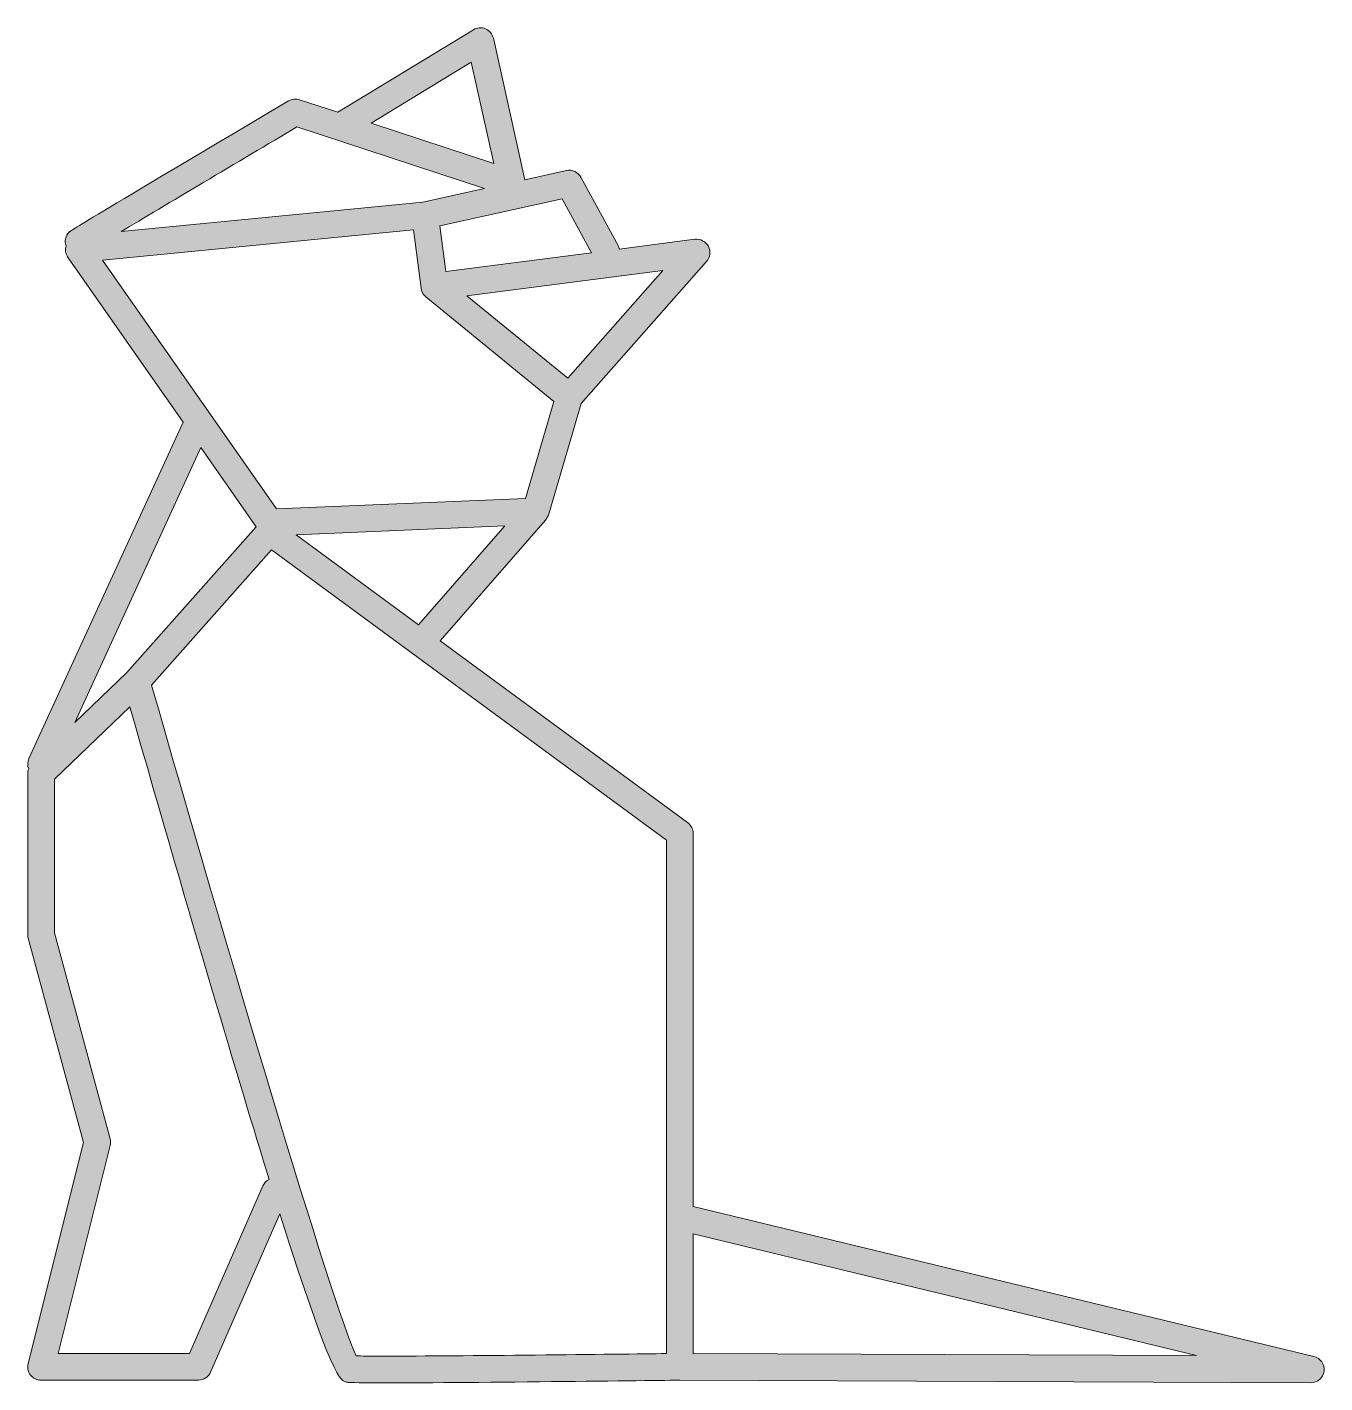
# Model space of a CAD drawing. Header units: inches. Extents: x 7.9 to 76.7, y 45.8 to 117.7.
import ezdxf

# ---------------------------------------------------------------- set-up
doc = ezdxf.new("R2010")
doc.units = ezdxf.units.IN
doc.header["$MEASUREMENT"] = 0
doc.layers.add('Layer 1', color=7, linetype='Continuous')

msp = doc.modelspace()

# ---------------------------------------------------------------- hatches: boundary and pattern name
at = {"layer": 'Layer 1', "true_color": 0xffffff}
h = msp.add_hatch(color=7, dxfattribs=at)
h.dxf.hatch_style = 2
edge = h.paths.add_edge_path()
edge.add_spline(control_points=[(76.165, 47.236), (76.165, 47.236), (43.253, 55.191), (43.253, 55.191), (43.253, 55.191), (43.253, 74.969), (43.253, 74.969), (43.253, 75.195), (43.146, 75.407), (42.964, 75.54), (42.964, 75.54), (29.847, 85.183), (29.847, 85.183), (29.847, 85.183), (35.432, 91.579), (35.432, 91.579), (35.44, 91.588), (35.441, 91.599), (35.449, 91.607), (35.491, 91.661), (35.524, 91.72), (35.55, 91.785), (35.557, 91.803), (35.568, 91.817), (35.573, 91.834), (35.574, 91.838), (35.577, 91.841), (35.578, 91.845), (35.578, 91.845), (37.319, 97.769), (37.319, 97.769), (37.319, 97.769), (43.966, 105.293), (43.966, 105.293), (44.162, 105.514), (44.199, 105.833), (44.061, 106.094), (43.923, 106.356), (43.632, 106.503), (43.344, 106.465), (43.344, 106.465), (39.339, 105.945), (39.339, 105.945), (39.325, 105.997), (39.318, 106.05), (39.292, 106.099), (39.292, 106.099), (37.308, 109.757), (37.308, 109.757), (37.157, 110.034), (36.839, 110.177), (36.533, 110.111), (36.533, 110.111), (34.338, 109.627), (34.338, 109.627), (34.338, 109.627), (32.662, 117.126), (32.662, 117.126), (32.612, 117.35), (32.458, 117.534), (32.248, 117.624), (32.038, 117.715), (31.797, 117.696), (31.602, 117.577), (31.602, 117.577), (24.414, 113.201), (24.414, 113.201), (24.414, 113.201), (22.386, 113.867), (22.386, 113.867), (22.194, 113.933), (21.98, 113.909), (21.804, 113.805), (10.334, 107.005), (10.256, 106.927), (10.172, 106.843), (9.975, 106.647), (9.925, 106.364), (10.008, 106.117), (9.957, 105.919), (9.973, 105.71), (10.093, 105.539), (10.093, 105.539), (16.214, 96.776), (16.214, 96.776), (16.214, 96.776), (8.043, 78.937), (8.043, 78.937), (7.96, 78.755), (7.961, 78.559), (8.028, 78.387), (7.999, 78.31), (7.978, 78.23), (7.978, 78.146), (7.978, 78.146), (7.978, 69.607), (7.978, 69.607), (7.978, 69.544), (7.987, 69.482), (8.001, 69.422), (8.001, 69.422), (10.93, 58.588), (10.93, 58.588), (10.93, 58.588), (7.998, 46.862), (7.998, 46.862), (7.945, 46.65), (7.992, 46.426), (8.127, 46.254), (8.262, 46.082), (8.468, 45.982), (8.686, 45.982), (8.686, 45.982), (17.026, 45.982), (17.026, 45.982), (17.307, 45.982), (17.562, 46.149), (17.675, 46.407), (17.675, 46.407), (21.347, 54.806), (21.347, 54.806), (24.136, 45.969), (24.56, 45.912), (24.926, 45.869), (25.012, 45.859), (25.192, 45.838), (26.932, 45.838), (26.933, 45.838), (26.933, 45.838), (26.933, 45.838), (31.455, 45.838), (42.388, 45.979), (42.549, 45.982), (42.549, 45.982), (75.995, 45.836), (75.995, 45.836), (75.996, 45.836), (75.997, 45.836), (75.998, 45.836), (76.356, 45.836), (76.658, 46.104), (76.701, 46.461), (76.746, 46.819), (76.515, 47.152), (76.165, 47.236)], knot_values=[0, 0, 0, 0, 1, 1, 1, 2, 2, 2, 3, 3, 3, 4, 4, 4, 5, 5, 5, 6, 6, 6, 7, 7, 7, 8, 8, 8, 9, 9, 9, 10, 10, 10, 11, 11, 11, 12, 12, 12, 13, 13, 13, 14, 14, 14, 15, 15, 15, 16, 16, 16, 17, 17, 17, 18, 18, 18, 19, 19, 19, 20, 20, 20, 21, 21, 21, 22, 22, 22, 23, 23, 23, 24, 24, 24, 25, 25, 25, 26, 26, 26, 27, 27, 27, 28, 28, 28, 29, 29, 29, 30, 30, 30, 31, 31, 31, 32, 32, 32, 33, 33, 33, 34, 34, 34, 35, 35, 35, 36, 36, 36, 37, 37, 37, 38, 38, 38, 39, 39, 39, 40, 40, 40, 41, 41, 41, 42, 42, 42, 43, 43, 43, 44, 44, 44, 45, 45, 45, 46, 46, 46, 47, 47, 47, 48, 48, 48, 48], degree=3, periodic=1)
h.paths.add_polyline_path([(22.206, 90.8), (33.277, 91.268), (28.701, 86.026)])
h.paths.add_polyline_path([(36.603, 99.1), (31.258, 103.468), (41.654, 104.817)])
h.paths.add_polyline_path([(37.866, 105.754), (30.146, 104.753), (29.827, 107.18), (36.316, 108.614)])
h.paths.add_polyline_path([(31.494, 115.854), (32.694, 110.482), (26.183, 112.621)])
edge = h.paths.add_edge_path()
edge.add_spline(control_points=[(22.25, 112.422), (22.25, 112.422), (32.195, 109.155), (32.195, 109.155), (32.195, 109.155), (28.924, 108.432), (28.924, 108.432), (28.924, 108.432), (12.925, 106.875), (12.925, 106.875), (15.225, 108.251), (19.213, 110.62), (22.25, 112.422)], knot_values=[0, 0, 0, 0, 1, 1, 1, 2, 2, 2, 3, 3, 3, 4, 4, 4, 4], degree=3, periodic=1)
edge = h.paths.add_edge_path()
edge.add_spline(control_points=[(28.427, 106.961), (28.427, 106.961), (28.833, 103.869), (28.833, 103.869), (28.835, 103.856), (28.837, 103.843), (28.839, 103.83), (28.854, 103.75), (28.882, 103.676), (28.92, 103.609), (28.92, 103.608), (28.92, 103.608), (28.92, 103.608), (28.92, 103.607), (28.921, 103.607), (28.921, 103.607), (28.954, 103.549), (28.995, 103.495), (29.046, 103.448), (29.047, 103.447), (29.047, 103.447), (29.047, 103.447), (29.063, 103.433), (29.076, 103.421), (29.091, 103.408), (29.091, 103.408), (35.87, 97.869), (35.87, 97.869), (35.87, 97.869), (34.36, 92.732), (34.36, 92.732), (34.36, 92.732), (21.158, 92.174), (21.158, 92.174), (21.158, 92.174), (11.948, 105.358), (11.948, 105.358), (11.948, 105.358), (28.427, 106.961), (28.427, 106.961)], knot_values=[0, 0, 0, 0, 1, 1, 1, 2, 2, 2, 3, 3, 3, 4, 4, 4, 5, 5, 5, 6, 6, 6, 7, 7, 7, 8, 8, 8, 9, 9, 9, 10, 10, 10, 11, 11, 11, 12, 12, 12, 13, 13, 13, 13], degree=3, periodic=1)
h.paths.add_polyline_path([(20.092, 91.224), (13.237, 83.5), (10.477, 80.849), (17.156, 95.429)])
edge = h.paths.add_edge_path()
edge.add_spline(control_points=[(20.449, 56.29), (20.449, 56.29), (16.562, 47.4), (16.562, 47.4), (16.562, 47.4), (9.593, 47.4), (9.593, 47.4), (9.593, 47.4), (12.35, 58.423), (12.35, 58.423), (12.379, 58.54), (12.378, 58.663), (12.347, 58.779), (12.347, 58.779), (9.395, 69.7), (9.395, 69.7), (9.395, 69.7), (9.395, 77.844), (9.395, 77.844), (9.395, 77.844), (13.393, 81.685), (13.393, 81.685), (16.787, 69.849), (19.137, 61.92), (20.779, 56.625), (20.64, 56.555), (20.518, 56.446), (20.449, 56.29)], knot_values=[0, 0, 0, 0, 1, 1, 1, 2, 2, 2, 3, 3, 3, 4, 4, 4, 5, 5, 5, 6, 6, 6, 7, 7, 7, 8, 8, 8, 9, 9, 9, 9], degree=3, periodic=1)
edge = h.paths.add_edge_path()
edge.add_spline(control_points=[(26.933, 47.257), (26.104, 47.257), (25.646, 47.262), (25.392, 47.267), (24.174, 49.821), (18.356, 69.514), (14.539, 82.832), (14.539, 82.832), (20.9, 89.999), (20.9, 89.999), (20.9, 89.999), (41.835, 74.61), (41.835, 74.61), (41.835, 74.61), (41.835, 47.391), (41.835, 47.391), (39.335, 47.361), (30.792, 47.257), (26.933, 47.257), (26.934, 47.257), (26.934, 47.257), (26.933, 47.257)], knot_values=[0, 0, 0, 0, 1, 1, 1, 2, 2, 2, 3, 3, 3, 4, 4, 4, 5, 5, 5, 6, 6, 6, 7, 7, 7, 7], degree=3, periodic=1)
h.paths.add_polyline_path([(43.253, 47.398), (43.253, 53.733), (69.942, 47.282)])

# ---------------------------------------------------------------- linework, layer by layer
at = {"layer": 'Layer 1', "lineweight": 0}
for points in [[(31.494, 115.854), (32.694, 110.482), (26.183, 112.621), (31.494, 115.854)], [(37.866, 105.754), (30.146, 104.753), (29.827, 107.18), (36.316, 108.614), (37.866, 105.754)], [(36.603, 99.1), (31.258, 103.468), (41.654, 104.817), (36.603, 99.1)], [(20.092, 91.224), (13.237, 83.5), (10.477, 80.849), (17.156, 95.429), (20.092, 91.224)], [(22.206, 90.8), (33.277, 91.268), (28.701, 86.026), (22.206, 90.8)], [(43.253, 47.398), (43.253, 53.733), (69.942, 47.282), (43.253, 47.398)]]:
    msp.add_lwpolyline(points, dxfattribs=at)
for points, knots in [([(76.165, 47.236), (76.165, 47.236), (43.253, 55.191), (43.253, 55.191), (43.253, 55.191), (43.253, 74.969), (43.253, 74.969), (43.253, 75.195), (43.146, 75.407), (42.964, 75.54), (42.964, 75.54), (29.847, 85.183), (29.847, 85.183), (29.847, 85.183), (35.432, 91.579), (35.432, 91.579), (35.44, 91.588), (35.441, 91.599), (35.449, 91.607), (35.491, 91.661), (35.524, 91.72), (35.55, 91.785), (35.557, 91.803), (35.568, 91.817), (35.573, 91.834), (35.574, 91.838), (35.577, 91.841), (35.578, 91.845), (35.578, 91.845), (37.319, 97.769), (37.319, 97.769), (37.319, 97.769), (43.966, 105.293), (43.966, 105.293), (44.162, 105.514), (44.199, 105.833), (44.061, 106.094), (43.923, 106.356), (43.632, 106.503), (43.344, 106.465), (43.344, 106.465), (39.339, 105.945), (39.339, 105.945), (39.325, 105.997), (39.318, 106.05), (39.292, 106.099), (39.292, 106.099), (37.308, 109.757), (37.308, 109.757), (37.157, 110.034), (36.839, 110.177), (36.533, 110.111), (36.533, 110.111), (34.338, 109.627), (34.338, 109.627), (34.338, 109.627), (32.662, 117.126), (32.662, 117.126), (32.612, 117.35), (32.458, 117.534), (32.248, 117.624), (32.038, 117.715), (31.797, 117.696), (31.602, 117.577), (31.602, 117.577), (24.414, 113.201), (24.414, 113.201), (24.414, 113.201), (22.386, 113.867), (22.386, 113.867), (22.194, 113.933), (21.98, 113.909), (21.804, 113.805), (10.334, 107.005), (10.256, 106.927), (10.172, 106.843), (9.975, 106.647), (9.925, 106.364), (10.008, 106.117), (9.957, 105.919), (9.973, 105.71), (10.093, 105.539), (10.093, 105.539), (16.214, 96.776), (16.214, 96.776), (16.214, 96.776), (8.043, 78.937), (8.043, 78.937), (7.96, 78.755), (7.961, 78.559), (8.028, 78.387), (7.999, 78.31), (7.978, 78.23), (7.978, 78.146), (7.978, 78.146), (7.978, 69.607), (7.978, 69.607), (7.978, 69.544), (7.987, 69.482), (8.001, 69.422), (8.001, 69.422), (10.93, 58.588), (10.93, 58.588), (10.93, 58.588), (7.998, 46.862), (7.998, 46.862), (7.945, 46.65), (7.992, 46.426), (8.127, 46.254), (8.262, 46.082), (8.468, 45.982), (8.686, 45.982), (8.686, 45.982), (17.026, 45.982), (17.026, 45.982), (17.307, 45.982), (17.562, 46.149), (17.675, 46.407), (17.675, 46.407), (21.347, 54.806), (21.347, 54.806), (24.136, 45.969), (24.56, 45.912), (24.926, 45.869), (25.012, 45.859), (25.192, 45.838), (26.932, 45.838), (26.933, 45.838), (26.933, 45.838), (26.933, 45.838), (31.455, 45.838), (42.388, 45.979), (42.549, 45.982), (42.549, 45.982), (75.995, 45.836), (75.995, 45.836), (75.996, 45.836), (75.997, 45.836), (75.998, 45.836), (76.356, 45.836), (76.658, 46.104), (76.701, 46.461), (76.746, 46.819), (76.515, 47.152), (76.165, 47.236)], [0, 0, 0, 0, 1, 1, 1, 2, 2, 2, 3, 3, 3, 4, 4, 4, 5, 5, 5, 6, 6, 6, 7, 7, 7, 8, 8, 8, 9, 9, 9, 10, 10, 10, 11, 11, 11, 12, 12, 12, 13, 13, 13, 14, 14, 14, 15, 15, 15, 16, 16, 16, 17, 17, 17, 18, 18, 18, 19, 19, 19, 20, 20, 20, 21, 21, 21, 22, 22, 22, 23, 23, 23, 24, 24, 24, 25, 25, 25, 26, 26, 26, 27, 27, 27, 28, 28, 28, 29, 29, 29, 30, 30, 30, 31, 31, 31, 32, 32, 32, 33, 33, 33, 34, 34, 34, 35, 35, 35, 36, 36, 36, 37, 37, 37, 38, 38, 38, 39, 39, 39, 40, 40, 40, 41, 41, 41, 42, 42, 42, 43, 43, 43, 44, 44, 44, 45, 45, 45, 46, 46, 46, 47, 47, 47, 48, 48, 48, 48]), ([(22.25, 112.422), (22.25, 112.422), (32.195, 109.155), (32.195, 109.155), (32.195, 109.155), (28.924, 108.432), (28.924, 108.432), (28.924, 108.432), (12.925, 106.875), (12.925, 106.875), (15.225, 108.251), (19.213, 110.62), (22.25, 112.422)], [0, 0, 0, 0, 1, 1, 1, 2, 2, 2, 3, 3, 3, 4, 4, 4, 4]), ([(28.427, 106.961), (28.427, 106.961), (28.833, 103.869), (28.833, 103.869), (28.835, 103.856), (28.837, 103.843), (28.839, 103.83), (28.854, 103.75), (28.882, 103.676), (28.92, 103.609), (28.92, 103.608), (28.92, 103.608), (28.92, 103.608), (28.92, 103.607), (28.921, 103.607), (28.921, 103.607), (28.954, 103.549), (28.995, 103.495), (29.046, 103.448), (29.047, 103.447), (29.047, 103.447), (29.047, 103.447), (29.063, 103.433), (29.076, 103.421), (29.091, 103.408), (29.091, 103.408), (35.87, 97.869), (35.87, 97.869), (35.87, 97.869), (34.36, 92.732), (34.36, 92.732), (34.36, 92.732), (21.158, 92.174), (21.158, 92.174), (21.158, 92.174), (11.948, 105.358), (11.948, 105.358), (11.948, 105.358), (28.427, 106.961), (28.427, 106.961)], [0, 0, 0, 0, 1, 1, 1, 2, 2, 2, 3, 3, 3, 4, 4, 4, 5, 5, 5, 6, 6, 6, 7, 7, 7, 8, 8, 8, 9, 9, 9, 10, 10, 10, 11, 11, 11, 12, 12, 12, 13, 13, 13, 13]), ([(26.933, 47.257), (26.104, 47.257), (25.646, 47.262), (25.392, 47.267), (24.174, 49.821), (18.356, 69.514), (14.539, 82.832), (14.539, 82.832), (20.9, 89.999), (20.9, 89.999), (20.9, 89.999), (41.835, 74.61), (41.835, 74.61), (41.835, 74.61), (41.835, 47.391), (41.835, 47.391), (39.335, 47.361), (30.792, 47.257), (26.933, 47.257), (26.934, 47.257), (26.934, 47.257), (26.933, 47.257)], [0, 0, 0, 0, 1, 1, 1, 2, 2, 2, 3, 3, 3, 4, 4, 4, 5, 5, 5, 6, 6, 6, 7, 7, 7, 7]), ([(20.449, 56.29), (20.449, 56.29), (16.562, 47.4), (16.562, 47.4), (16.562, 47.4), (9.593, 47.4), (9.593, 47.4), (9.593, 47.4), (12.35, 58.423), (12.35, 58.423), (12.379, 58.54), (12.378, 58.663), (12.347, 58.779), (12.347, 58.779), (9.395, 69.7), (9.395, 69.7), (9.395, 69.7), (9.395, 77.844), (9.395, 77.844), (9.395, 77.844), (13.393, 81.685), (13.393, 81.685), (16.787, 69.849), (19.137, 61.92), (20.779, 56.625), (20.64, 56.555), (20.518, 56.446), (20.449, 56.29)], [0, 0, 0, 0, 1, 1, 1, 2, 2, 2, 3, 3, 3, 4, 4, 4, 5, 5, 5, 6, 6, 6, 7, 7, 7, 8, 8, 8, 9, 9, 9, 9])]:
    msp.add_open_spline(points, degree=3, knots=knots, dxfattribs=at)

doc.saveas('drawing.dxf')
